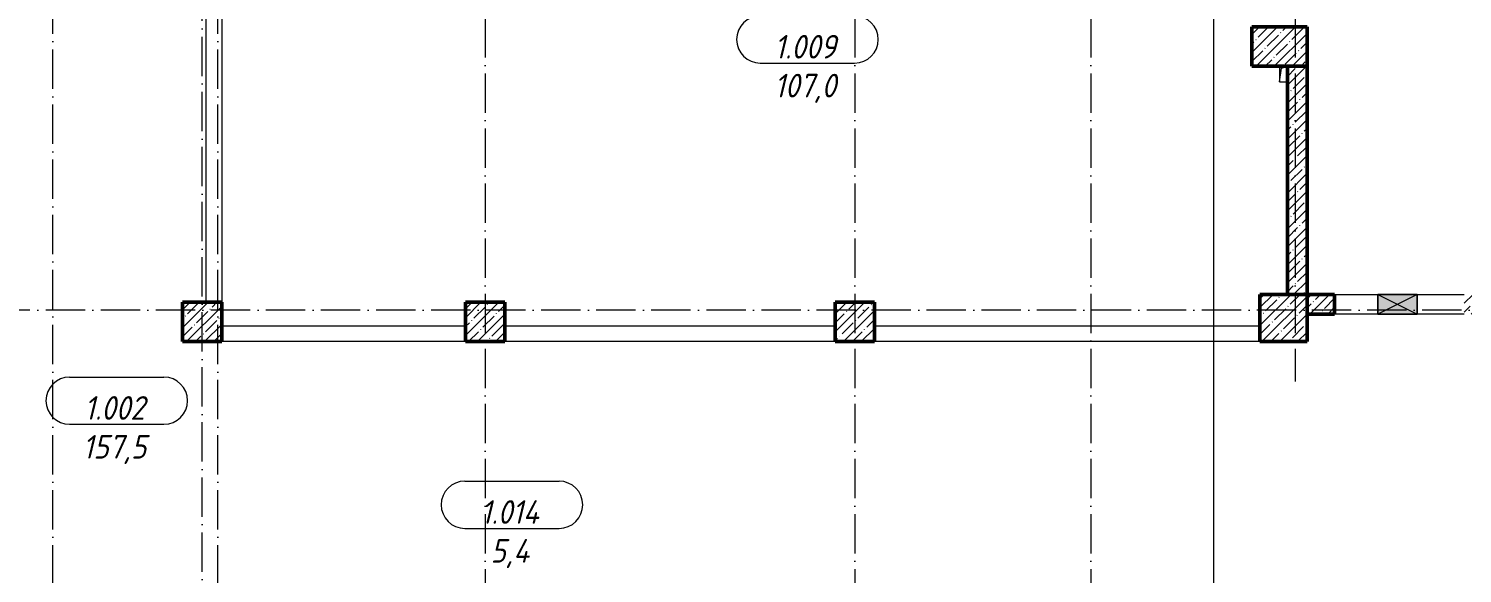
# Model space of a CAD drawing. Header units: millimetres. Extents: x -12989 to 629078, y -109036 to 555275.
# Drawn here: x 520458 to 538688, y 330127 to 337050 of the extents above; entities that cross this region are included whole.
import ezdxf

# ---------------------------------------------------------------- set-up
doc = ezdxf.new("R2010")
doc.units = ezdxf.units.MM
doc.linetypes.add('50_200_ШТРИХ_1Т_ш5_п1_п1_', pattern=[700, 500, -100, 0, -100])
for name, color, linetype, lineweight, true_color in [('A-AREA-IDEN-1', 7, 'Continuous', 9, 0xaaaaaa), ('A-GLAZ-____-OTLN-1', 7, 'Continuous', 9, 0xc0c0c0), ('G-____-____-SYMB-1', 9, 'Continuous', 9, 0x808080)]:
    doc.layers.add(name, color=color, linetype=linetype, lineweight=lineweight, true_color=true_color)
for name, color, linetype, lineweight in [('A-DETL-GENF-OTLN', 7, 'Continuous', 9), ('A-GENM-____-OTLN', 7, 'Continuous', 9), ('A-GLAZ-____-OTLN', 7, 'Continuous', 9), ('A-WALL-____-MCUT-2', 7, 'Continuous', 50), ('A-WALL-____-OTLN', 7, 'Continuous', 9), ('A-WALL-____-PATT-1', 7, 'Continuous', 9), ('I-WALL-____-OTLN', 7, 'Continuous', 9), ('S-COLS-____-MCUT', 7, 'Continuous', 50), ('S-COLS-____-OTLN', 7, 'Continuous', 9), ('S-GRID-____-OTLN-1', 7, '50_200_ШТРИХ_1Т_ш5_п1_п1_', 9)]:
    doc.layers.add(name, color=color, linetype=linetype, lineweight=lineweight)
doc.styles.add('ISOCPEUR_I', font='isocpeui.ttf', dxfattribs={"width": 0.9, "height": 2.5})
pattern_1 = [(45, (513013.31, 265891.49), (-114.04925, 114.04925), []), (45, (513127.36, 265891.49), (-114.04925, 114.04925), [201.612, -40.322, 3.353, -36.97])]

# ---------------------------------------------------------------- blocks, each defined once
blk = doc.blocks.new('BSC_Колонна _Прямоугольная - 500х500-25976076-АР1_План отверстий 1 этажа в осях 1-64_Ю-ЯЯ')
at = {"layer": 'S-COLS-____-OTLN'}
h = blk.add_hatch(dxfattribs=at)
h.set_pattern_fill('FP_16', color=256, style=0, pattern_type=2)
h.set_pattern_definition([(45, (-9650, -67431.04), (-114.04925, 114.04925), []), (45, (-9535.95, -67431.04), (-114.04925, 114.04925), [201.613, -40.323, 3.353, -36.97])])
h.paths.add_polyline_path([(-250, -250), (250, -250), (250, 250), (-250, 250)], flags=0)
at = {"layer": 'S-COLS-____-MCUT'}
for p, q in [((250, 250), (-250, 250)), ((-250, 250), (-250, -250)), ((250, -250), (250, 250)), ((-250, -250), (250, -250))]:
    blk.add_line(p, q, dxfattribs=at)
blk = doc.blocks.new('BSC_Колонна _Прямоугольная - 500х500-V14-АР1_План отверстий 1 этажа в осях 1-64_Ю-ЯЯ')
at = {"layer": 'S-COLS-____-OTLN'}
h = blk.add_hatch(dxfattribs=at)
h.set_pattern_fill('FP_18', color=256, style=0, pattern_type=2)
h.set_pattern_definition([(45, (-13250, -67431.04), (-114.04925, 114.04925), []), (45, (-13135.95, -67431.04), (-114.04925, 114.04925), [201.613, -40.323, 3.353, -36.97])])
h.paths.add_polyline_path([(-250, -250), (250, -250), (250, 250), (-250, 250)], flags=0)
at = {"layer": 'S-COLS-____-MCUT'}
for p, q in [((250, 250), (-250, 250)), ((-250, 250), (-250, -250)), ((250, -250), (250, 250)), ((-250, -250), (250, -250))]:
    blk.add_line(p, q, dxfattribs=at)
blk = doc.blocks.new('BSC_Колонна _Прямоугольная - 500х700-V72-АР1_План отверстий 1 этажа в осях 1-64_Ю-ЯЯ')
at = {"layer": 'S-COLS-____-OTLN'}
h = blk.add_hatch(dxfattribs=at)
h.set_pattern_fill('FP_81', color=256, style=0, pattern_type=2)
h.set_pattern_definition([(315, (-70931.04, 23350), (114.04925, 114.04925), []), (315, (-70931.04, 23235.95), (114.04925, 114.04925), [201.613, -40.323, 3.353, -36.97])])
h.paths.add_polyline_path([(-250, -350), (250, -350), (250, 350), (-250, 350)], flags=0)
at = {"layer": 'S-COLS-____-MCUT'}
for p, q in [((250, 350), (-250, 350)), ((-250, 350), (-250, -350)), ((250, -350), (250, 350)), ((-250, -350), (250, -350))]:
    blk.add_line(p, q, dxfattribs=at)
blk = doc.blocks.new('BSC_Колонна _Прямоугольная - 500х500-V75-АР1_План отверстий 1 этажа в осях 1-64_Ю-ЯЯ')
at = {"layer": 'S-COLS-____-OTLN'}
h = blk.add_hatch(dxfattribs=at)
h.set_pattern_fill('FP_84', color=256, style=0, pattern_type=2)
h.set_pattern_definition([(45, (-17950, -67431.04), (-114.04925, 114.04925), []), (45, (-17835.95, -67431.04), (-114.04925, 114.04925), [201.613, -40.323, 3.353, -36.97])])
h.paths.add_polyline_path([(-250, -250), (250, -250), (250, 250), (-250, 250)], flags=0)
at = {"layer": 'S-COLS-____-MCUT'}
for p, q in [((250, 250), (-250, 250)), ((-250, 250), (-250, -250)), ((250, -250), (250, 250)), ((-250, -250), (250, -250))]:
    blk.add_line(p, q, dxfattribs=at)
blk = doc.blocks.new('BSC_Колонна _Прямоугольная - 600х600-V112-АР1_План отверстий 1 этажа в осях 1-64_Ю-ЯЯ')
at = {"layer": 'S-COLS-____-OTLN'}
h = blk.add_hatch(dxfattribs=at)
h.set_pattern_fill('FP_123', color=256, style=0, pattern_type=2)
h.set_pattern_definition([(45, (-23400, -67481.04), (-114.04925, 114.04925), []), (45, (-23285.95, -67481.04), (-114.04925, 114.04925), [201.613, -40.323, 3.353, -36.97])])
h.paths.add_polyline_path([(-300, -300), (300, -300), (300, 300), (-300, 300)], flags=0)
at = {"layer": 'S-COLS-____-MCUT'}
for p, q in [((300, 300), (-300, 300)), ((-300, 300), (-300, -300)), ((300, -300), (300, 300)), ((-300, -300), (300, -300))]:
    blk.add_line(p, q, dxfattribs=at)
blk = doc.blocks.new('AR_Отверстие прямоугольное _в плите_ - AR_Отверстие прямоугольное _в плите_-V222-АР1_План отверстий 1 этажа в осях 1-64_Ю-ЯЯ')
at = {"layer": 'A-GENM-____-OTLN'}
for p, q in [((-50, 100), (-50, -100)), ((-50, -100), (-25, 75)), ((-25, 75), (50, 100)), ((-50, -100), (50, -100))]:
    blk.add_line(p, q, dxfattribs=at)
blk = doc.blocks.new('AR_Отверстие прямоугольное _в стене__БезПР - AR_Отверстие прямоугольное _в стене__БезПР-30578449-АР1_План отверстий 1 этажа в осях 1-64_Ю-ЯЯ')
at = {"layer": 'A-GLAZ-____-OTLN-1'}
blk.add_hatch(color=256, dxfattribs=at).paths.add_polyline_path([(250, -125), (250, 125), (-250, 125), (-250, -125)], flags=0)
at = {"layer": 'A-DETL-GENF-OTLN'}
for p, q in [((-250, -125), (-250, 125)), ((-250, 125), (250, 125)), ((250, 125), (-250, -125)), ((-250, 125), (250, -125)), ((250, 125), (-250, 125)), ((-250, 125), (-250, -125)), ((250, 125), (250, -125)), ((250, -125), (250, 125)), ((250, -125), (-250, -125)), ((-250, -125), (250, -125))]:
    blk.add_line(p, q, dxfattribs=at)
at = {"layer": 'A-GLAZ-____-OTLN'}
blk.add_line((250, 125), (-250, 125), dxfattribs=at)
blk = doc.blocks.new('AAR_СКБ_Марка_помещения_1_5 ммп - Номер _ Площадь-27962135-АИ_План этажа_Стены_1')
at = {"layer": 'A-AREA-IDEN-1'}
for p, q in [((-2.987, 3), (3.013, 3)), ((-2.987, 0), (3.013, 0))]:
    blk.add_line(p, q, dxfattribs=at)
for centre, start, end in [((-2.987, 1.5), 90, 270), ((3.013, 1.5), 270, 90)]:
    blk.add_arc(centre, 1.5, start, end, dxfattribs=at)

msp = doc.modelspace()

# ---------------------------------------------------------------- hatches: boundary and pattern name
at = {"layer": 'A-WALL-____-PATT-1'}
h = msp.add_hatch(dxfattribs=at)
h.set_pattern_fill('FP_13', color=256, style=0, pattern_type=2)
h.set_pattern_definition(pattern_1)
h.paths.add_polyline_path([(536713.3109, 333672.5335), (536713.3109, 336572.5335), (536463.3109, 336572.5335), (536463.3109, 333672.5335)], flags=0)
h = msp.add_hatch(dxfattribs=at)
h.set_pattern_fill('FP_13', color=256, style=0, pattern_type=2)
h.set_pattern_definition(pattern_1)
h.paths.add_polyline_path([(541663.3109, 333422.5335), (541663.3109, 333672.5335), (538713.3109, 333672.5335), (538713.3109, 333422.5335), (541277.9128, 333422.5335)], flags=0)
h.paths.add_polyline_path([(536713.3109, 333422.5335), (537063.3109, 333422.5335), (537063.3109, 333672.5335), (536713.3109, 333672.5335)], flags=0)

# ---------------------------------------------------------------- linework, layer by layer
at = {"layer": 'A-WALL-____-MCUT-2'}
for p, q in [((536463.3109, 336572.5335), (536463.3109, 333672.5335)), ((536713.3109, 333672.5335), (536713.3109, 336572.5335)), ((537063.3109, 333672.5335), (536713.3109, 333672.5335)), ((537063.3109, 333422.5335), (537063.3109, 333672.5335)), ((536713.3109, 333422.5335), (537063.3109, 333422.5335))]:
    msp.add_line(p, q, dxfattribs=at)
at = {"layer": 'A-WALL-____-OTLN'}
for p, q in [((537063.3109, 333672.5335), (537613.3109, 333672.5335)), ((538113.3109, 333672.5335), (538713.3109, 333672.5335)), ((537613.3109, 333422.5335), (537063.3109, 333422.5335)), ((538713.3109, 333422.5335), (538113.3109, 333422.5335))]:
    msp.add_line(p, q, dxfattribs=at)
at = {"layer": 'G-____-____-SYMB-1'}
msp.add_line((535523.3109, 353088.1436), (535523.3109, 320813.0168), dxfattribs=at)
at = {"layer": 'I-WALL-____-OTLN'}
for p, q in [((522713.3109, 333572.5335), (522713.3109, 339922.5335)), ((522913.3109, 339922.5335), (522913.3109, 333572.5335)), ((522913.3109, 333272.5335), (526013.3109, 333272.5335)), ((526513.3109, 333272.5335), (530713.3109, 333272.5335)), ((531213.3109, 333272.5335), (536113.3109, 333272.5335)), ((526013.3109, 333072.5335), (522913.3109, 333072.5335)), ((530713.3109, 333072.5335), (526513.3109, 333072.5335)), ((536113.3109, 333072.5335), (531213.3109, 333072.5335))]:
    msp.add_line(p, q, dxfattribs=at)
at = {"layer": 'S-GRID-____-OTLN-1'}
for p, q in [((520763.3109, 318783.0794), (520763.3109, 356784.3429)), ((522663.3109, 318944.9213), (522663.3109, 356784.3429)), ((526263.3109, 356784.3429), (526263.3109, 318783.0794)), ((530963.3109, 356784.3429), (530963.3109, 318783.0794)), ((533963.3109, 356784.3429), (533963.3109, 318783.0794)), ((536563.3109, 356784.3429), (536563.3109, 332566.9753)), ((522863.3109, 318783.0794), (522863.3109, 356532.8067)), ((617087.7175, 333472.5335), (508344.5407, 333472.5335))]:
    msp.add_line(p, q, dxfattribs=at)

# ---------------------------------------------------------------- block references
at = {"layer": 'A-AREA-IDEN-1', "xscale": 199.9999999999999, "yscale": 199.9999999999999, "zscale": 199.9999999999999}
for p in [(530357.75, 336612.1324), (521575.169, 332021.0074), (526600.6399, 330698.1009)]:
    msp.add_blockref('AAR_СКБ_Марка_помещения_1_5 ммп - Номер _ Площадь-27962135-АИ_План этажа_Стены_1', p, dxfattribs=at)
at = {"layer": 'A-GENM-____-OTLN'}
msp.add_blockref('AR_Отверстие прямоугольное _в плите_ - AR_Отверстие прямоугольное _в плите_-V222-АР1_План отверстий 1 этажа в осях 1-64_Ю-ЯЯ', (536413.3109, 336472.5335), dxfattribs=at)
at = {"layer": 'A-GLAZ-____-OTLN'}
msp.add_blockref('AR_Отверстие прямоугольное _в стене__БезПР - AR_Отверстие прямоугольное _в стене__БезПР-30578449-АР1_План отверстий 1 этажа в осях 1-64_Ю-ЯЯ', (537863.3109, 333547.5335), dxfattribs=at)
at = {"layer": 'S-COLS-____-OTLN', "rotation": 89.9999999999999}
msp.add_blockref('BSC_Колонна _Прямоугольная - 500х700-V72-АР1_План отверстий 1 этажа в осях 1-64_Ю-ЯЯ', (536363.3109, 336822.5335), dxfattribs=at)
at = {"layer": 'S-COLS-____-OTLN'}
for name, p in [('BSC_Колонна _Прямоугольная - 600х600-V112-АР1_План отверстий 1 этажа в осях 1-64_Ю-ЯЯ', (536413.3109, 333372.5335)), ('BSC_Колонна _Прямоугольная - 500х500-25976076-АР1_План отверстий 1 этажа в осях 1-64_Ю-ЯЯ', (522663.3109, 333322.5335)), ('BSC_Колонна _Прямоугольная - 500х500-V14-АР1_План отверстий 1 этажа в осях 1-64_Ю-ЯЯ', (526263.3109, 333322.5335)), ('BSC_Колонна _Прямоугольная - 500х500-V75-АР1_План отверстий 1 этажа в осях 1-64_Ю-ЯЯ', (530963.3109, 333322.5335))]:
    msp.add_blockref(name, p, dxfattribs=at)

# ---------------------------------------------------------------- texts
at = {"layer": 'A-AREA-IDEN-1', "char_height": 300, "attachment_point": 8, "line_spacing_factor": 1.139951, "style": 'ISOCPEUR_I'}
for s, insert, width in [('\\pxqc,t8.46667,16.93333,25.4,33.86667,42.33333,50.8,59.26667,67.73333,76.2,84.66667,93.13333,101.6,110.06667,118.53333,127,135.46667,143.93333,152.4,160.86667,169.33333,177.8,186.26667,194.73333,203.2,211.66667,220.13333,228.6,237.06667,245.53333,254,262.46667,270.93333;{1.009}', (530332.3209, 336670.4622), 900), ('\\pxqc,t8.46667,16.93333,25.4,33.86667,42.33333,50.8,59.26667,67.73333,76.2,84.66667,93.13333,101.6,110.06667,118.53333,127,135.46667,143.93333,152.4,160.86667,169.33333,177.8,186.26667,194.73333,203.2,211.66667,220.13333,228.6,237.06667,245.53333,254,262.46667,270.93333;{107,0}', (530332.3209, 336106.5143), 914), ('\\pxqc,t8.46667,16.93333,25.4,33.86667,42.33333,50.8,59.26667,67.73333,76.2,84.66667,93.13333,101.6,110.06667,118.53333,127,135.46667,143.93333,152.4,160.86667,169.33333,177.8,186.26667,194.73333,203.2,211.66667,220.13333,228.6,237.06667,245.53333,254,262.46667,270.93333;{1.002}', (521549.74, 332079.3373), 900), ('\\pxqc,t8.46667,16.93333,25.4,33.86667,42.33333,50.8,59.26667,67.73333,76.2,84.66667,93.13333,101.6,110.06667,118.53333,127,135.46667,143.93333,152.4,160.86667,169.33333,177.8,186.26667,194.73333,203.2,211.66667,220.13333,228.6,237.06667,245.53333,254,262.46667,270.93333;{157,5}', (521549.74, 331515.3893), 914), ('\\pxqc,t8.46667,16.93333,25.4,33.86667,42.33333,50.8,59.26667,67.73333,76.2,84.66667,93.13333,101.6,110.06667,118.53333,127,135.46667,143.93333,152.4,160.86667,169.33333,177.8,186.26667,194.73333,203.2,211.66667,220.13333,228.6,237.06667,245.53333,254,262.46667,270.93333;{1.014}', (526576.2108, 330756.4308), 886), ('\\pxqc,t8.46667,16.93333,25.4,33.86667,42.33333,50.8,59.26667,67.73333,76.2,84.66667,93.13333,101.6,110.06667,118.53333,127,135.46667,143.93333,152.4,160.86667,169.33333,177.8,186.26667,194.73333,203.2,211.66667,220.13333,228.6,237.06667,245.53333,254,262.46667,270.93333;{5,4}', (526576.2108, 330192.4828), 582)]:
    msp.add_mtext(s, dxfattribs=dict(at, insert=insert, width=width))

doc.saveas('drawing.dxf')
